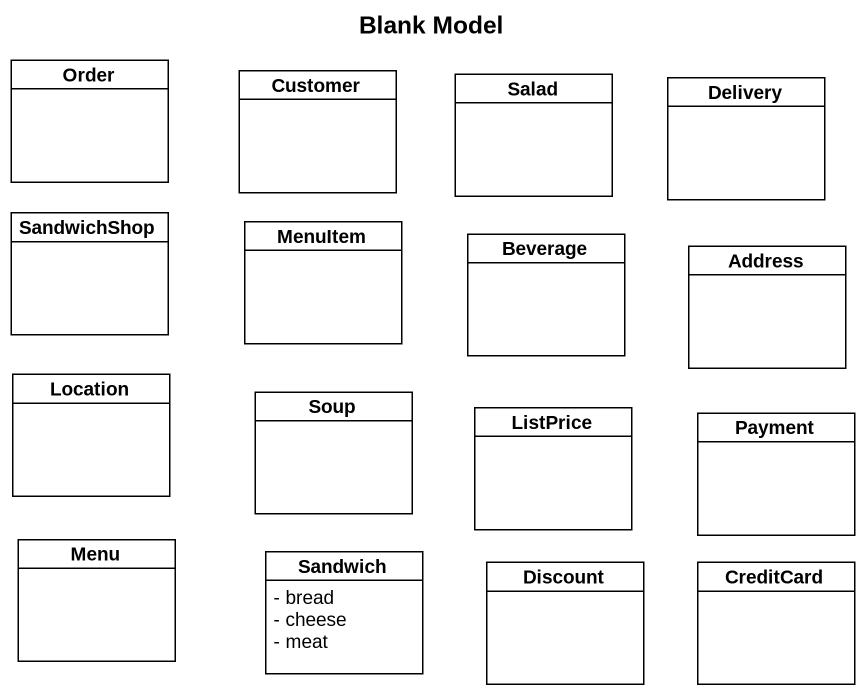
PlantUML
@startuml
title Blank Model
hide circle
hide empty members
skinparam classAttributeIconSize 0
class Order
class Customer
class Salad
class Delivery
class SandwichShop
class MenuItem
class Beverage
class Address
class Location
class Soup
class ListPrice
class Payment
class Menu
class Sandwich {
  - bread
  - cheese
  - meat
}
class Discount
class CreditCard
@enduml
